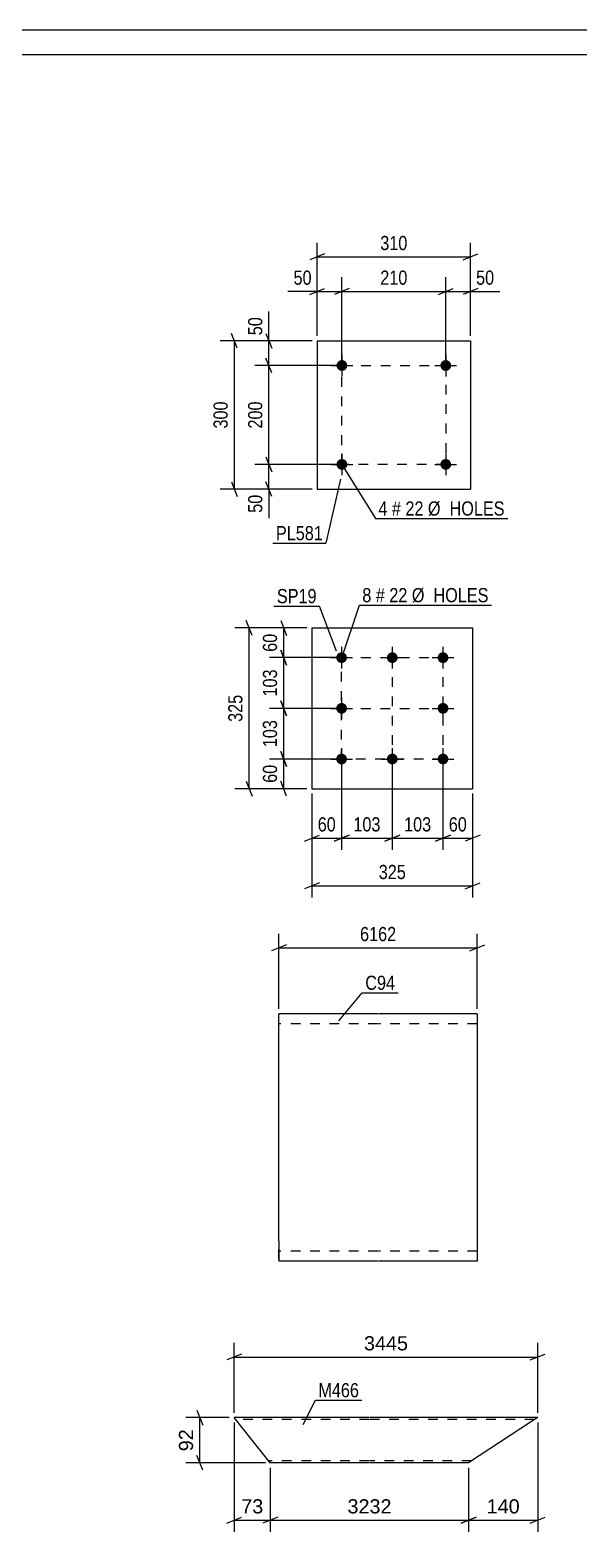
# Model space of a CAD drawing. Header units: millimetres. Extents: x 0 to 841, y 0 to 594.
# Drawn here: x 508.7 to 619.7, y 290.2 to 594 of the extents above; entities that cross this region are included whole.
import ezdxf

# ---------------------------------------------------------------- set-up
doc = ezdxf.new("R2010")
doc.units = ezdxf.units.MM
doc.linetypes.add('DXK_LINE_DOT2', pattern=[3.9198, 1.9599, -1.9599])
doc.styles.add('Arial', font='ARIAL.TTF', dxfattribs={"height": 0.2})
doc.styles.add('Arial Narrow', font='ARIALN.TTF', dxfattribs={"height": 0.2})

# ---------------------------------------------------------------- blocks, each defined once
blk = doc.blocks.new('Unknown-284933679-1134')
at = {"color": 5, "linetype": 'Continuous'}
for p, q in [((841, 594), (0, 594)), ((836, 589), (5, 589))]:
    blk.add_line(p, q, dxfattribs=at)
blk = doc.blocks.new('Part-284933679-17093 - 17092')
at = {"color": 2, "linetype": 'Continuous'}
for p, q in [((577.26, 313.35), (549.95, 313.35)), ((557.26, 304.2), (549.95, 313.35)), ((611.34, 313.35), (577.36, 313.35)), ((611.34, 313.35), (610.11, 312.55)), ((610.11, 312.55), (597.36, 304.2)), ((577.26, 304.2), (557.26, 304.2)), ((597.36, 304.2), (577.36, 304.2))]:
    blk.add_line(p, q, dxfattribs=at)
at = {"color": 7, "linetype": 'DXK_LINE_DOT2'}
for p, q in [((577.26, 312.95), (550.27, 312.95)), ((610.72, 312.95), (577.36, 312.95)), ((611.24, 313.29), (610.11, 312.55)), ((577.26, 304.6), (556.94, 304.6)), ((557.08, 304.43), (557.26, 304.2)), ((597.97, 304.6), (577.36, 304.6))]:
    blk.add_line(p, q, dxfattribs=at)
blk = doc.blocks.new('Bolt-284933679-14741 - 14739')
at = {"linetype": 'Continuous'}
for points in [[(571.68, 468.16, -1), (571.68, 465.96, -1)], [(581.93, 468.16, -1), (581.93, 465.96, -1)], [(592.18, 468.16, -1), (592.18, 465.96, -1)], [(571.68, 457.91, -1), (571.68, 455.71, -1)], [(592.18, 457.91, -1), (592.18, 455.71, -1)], [(571.68, 447.66, -1), (571.68, 445.46, -1)], [(581.93, 447.66, -1), (581.93, 445.46, -1)], [(592.18, 447.66, -1), (592.18, 445.46, -1)]]:
    blk.add_hatch(color=1, dxfattribs=at).paths.add_polyline_path(points)
at = {"color": 1, "linetype": 'Continuous'}
for p, q in [((571.68, 469.26), (571.68, 464.86)), ((581.93, 469.26), (581.93, 464.86)), ((592.18, 469.26), (592.18, 464.86)), ((569.48, 467.06), (573.88, 467.06)), ((579.73, 467.06), (584.13, 467.06)), ((589.98, 467.06), (594.38, 467.06)), ((571.68, 459.01), (571.68, 454.61)), ((592.18, 459.01), (592.18, 454.61)), ((569.48, 456.81), (573.88, 456.81)), ((589.98, 456.81), (594.38, 456.81)), ((569.48, 446.56), (573.88, 446.56)), ((571.68, 448.76), (571.68, 444.36)), ((579.73, 446.56), (584.13, 446.56)), ((581.93, 448.76), (581.93, 444.36)), ((589.98, 446.56), (594.38, 446.56)), ((592.18, 448.76), (592.18, 444.36))]:
    blk.add_line(p, q, dxfattribs=at)
blk = doc.blocks.new('Part-284933679-14740 - 14739')
at = {"color": 2, "linetype": 'Continuous'}
for p, q in [((565.68, 473.06), (565.68, 440.56)), ((565.68, 473.06), (598.18, 473.06)), ((598.18, 473.06), (598.18, 440.56)), ((565.68, 440.56), (598.18, 440.56))]:
    blk.add_line(p, q, dxfattribs=at)
blk = doc.blocks.new('Part-284933679-14852 - 14851')
at = {"color": 2, "linetype": 'Continuous'}
for p, q in [((566.74, 531.14), (566.74, 501.14)), ((566.74, 531.14), (597.74, 531.14)), ((597.74, 531.14), (597.74, 501.14)), ((566.74, 501.14), (597.74, 501.14))]:
    blk.add_line(p, q, dxfattribs=at)
blk = doc.blocks.new('Bolt-284933679-14853 - 14851')
at = {"linetype": 'Continuous'}
for points in [[(572.84, 506.15, -1), (570.64, 506.15, -1)], [(593.84, 506.15, -1), (591.64, 506.15, -1)]]:
    blk.add_hatch(color=1, dxfattribs=at).paths.add_polyline_path(points)
at = {"color": 1, "linetype": 'Continuous'}
for p, q in [((571.74, 508.35), (571.74, 503.95)), ((592.74, 508.35), (592.74, 503.95)), ((569.54, 506.15), (573.94, 506.15)), ((590.54, 506.15), (594.94, 506.15))]:
    blk.add_line(p, q, dxfattribs=at)
blk = doc.blocks.new('Bolt-284933679-14854 - 14851')
at = {"linetype": 'Continuous'}
for points in [[(572.84, 526.15, -1), (570.64, 526.15, -1)], [(593.84, 526.15, -1), (591.64, 526.15, -1)]]:
    blk.add_hatch(color=1, dxfattribs=at).paths.add_polyline_path(points)
at = {"color": 1, "linetype": 'Continuous'}
for p, q in [((569.54, 526.15), (573.94, 526.15)), ((571.74, 528.35), (571.74, 523.95)), ((590.54, 526.15), (594.94, 526.15)), ((592.74, 528.35), (592.74, 523.95))]:
    blk.add_line(p, q, dxfattribs=at)
blk = doc.blocks.new('Part-284933679-14877 - 14876')
at = {"color": 2, "linetype": 'Continuous'}
for p, q in [((579.02, 395.01), (559.02, 395.01)), ((559.02, 349.01), (559.02, 395.01)), ((599.12, 395.01), (579.12, 395.01)), ((599.12, 395.01), (599.12, 345.01)), ((559.02, 349.01), (559.02, 345.01)), ((579.02, 345.01), (559.02, 345.01)), ((599.12, 345.01), (579.12, 345.01))]:
    blk.add_line(p, q, dxfattribs=at)
at = {"color": 7, "linetype": 'DXK_LINE_DOT2'}
for p, q in [((579.02, 393.01), (559.02, 393.01)), ((599.12, 393.01), (579.12, 393.01)), ((559.02, 345.31), (559.02, 349.01)), ((579.02, 347.01), (559.02, 347.01)), ((599.12, 347.01), (579.12, 347.01))]:
    blk.add_line(p, q, dxfattribs=at)
blk = doc.blocks.new('Rectangle-284933679-16911 - 14739')
at = {"color": 1, "linetype": 'DXK_LINE_DOT2'}
blk.add_lwpolyline([(571.68, 467.06), (592.18, 467.06), (592.18, 446.56), (571.68, 446.56), (571.68, 467.06)], close=True, dxfattribs=at)
blk = doc.blocks.new('Rectangle-284933679-16935 - 14851')
at = {"color": 1, "linetype": 'DXK_LINE_DOT2'}
blk.add_lwpolyline([(571.74, 526.15), (592.74, 526.15), (592.74, 506.15), (571.74, 506.15), (571.74, 526.15)], close=True, dxfattribs=at)
blk = doc.blocks.new('Line-284933679-16921 - 14739')
at = {"color": 1, "linetype": 'DXK_LINE_DOT2'}
blk.add_line((571.68, 456.81), (592.18, 456.81), dxfattribs=at)
blk = doc.blocks.new('Line-284933679-16928 - 14739')
at = {"color": 1, "linetype": 'DXK_LINE_DOT2'}
blk.add_line((581.93, 467.06), (581.93, 446.56), dxfattribs=at)
blk = doc.blocks.new('StraightDimension-284933679-17213 - 17092')
at = {"color": 7, "linetype": 'Continuous'}
for p, q in [((548.95, 313.35), (540.15, 313.35)), ((542.4, 314.85), (543.6, 311.85)), ((543, 304.2), (543, 313.35)), ((556.26, 304.2), (540.15, 304.2)), ((543.6, 302.7), (542.4, 305.7))]:
    blk.add_line(p, q, dxfattribs=at)
at = {"color": 0}
blk.add_wipeout([(542.25, 311.6), (538.05, 311.6), (538.05, 305.95), (542.25, 305.95)], dxfattribs=at)
at = {"color": 3, "style": 'Arial'}
blk.add_text('92', height=2.865, rotation=90.0002, dxfattribs=at).set_placement((541.65, 306.55))
blk = doc.blocks.new('StraightDimension-284933679-17117 - 17092')
at = {"color": 7, "linetype": 'Continuous'}
for p, q in [((549.95, 314.35), (549.95, 328.46)), ((611.34, 314.35), (611.34, 328.46)), ((551.45, 326.21), (548.45, 325.01)), ((549.95, 325.61), (611.34, 325.61)), ((609.84, 325.01), (612.84, 326.21))]:
    blk.add_line(p, q, dxfattribs=at)
at = {"color": 0}
blk.add_wipeout([(585.69, 326.36), (585.69, 330.56), (575.6, 330.56), (575.6, 326.36)], dxfattribs=at)
at = {"color": 3, "style": 'Arial'}
blk.add_text('3445', height=2.865, dxfattribs=at).set_placement((576.2, 326.96))
blk = doc.blocks.new('StraightDimension-284933679-17128 - 17092')
at = {"color": 7, "linetype": 'Continuous'}
for p, q in [((611.34, 312.35), (611.34, 290.23)), ((597.36, 303.2), (597.36, 290.23)), ((598.86, 293.23), (595.86, 292.03)), ((597.36, 292.63), (611.34, 292.63)), ((609.84, 292.03), (612.84, 293.23))]:
    blk.add_line(p, q, dxfattribs=at)
at = {"color": 0}
blk.add_wipeout([(608.28, 293.38), (608.28, 297.58), (600.41, 297.58), (600.41, 293.38)], dxfattribs=at)
at = {"color": 3, "style": 'Arial'}
blk.add_text('140', height=2.865, dxfattribs=at).set_placement((601.01, 293.98))
blk = doc.blocks.new('StraightDimension-284933679-17129 - 17092')
at = {"color": 7, "linetype": 'Continuous'}
for p, q in [((557.26, 303.2), (557.26, 290.23)), ((597.36, 303.2), (597.36, 290.23)), ((558.76, 293.23), (555.76, 292.03)), ((557.26, 292.63), (597.36, 292.63)), ((595.86, 292.03), (598.86, 293.23))]:
    blk.add_line(p, q, dxfattribs=at)
at = {"color": 0}
blk.add_wipeout([(582.36, 293.38), (582.36, 297.58), (572.27, 297.58), (572.27, 293.38)], dxfattribs=at)
at = {"color": 3, "style": 'Arial'}
blk.add_text('3232', height=2.865, dxfattribs=at).set_placement((572.87, 293.98))
blk = doc.blocks.new('StraightDimension-284933679-17130 - 17092')
at = {"color": 7, "linetype": 'Continuous'}
for p, q in [((549.95, 312.35), (549.95, 290.23)), ((557.26, 303.2), (557.26, 290.23)), ((548.45, 292.03), (551.45, 293.23)), ((549.95, 292.63), (557.26, 292.63)), ((558.76, 293.23), (555.76, 292.03))]:
    blk.add_line(p, q, dxfattribs=at)
at = {"color": 0}
blk.add_wipeout([(556.43, 293.38), (556.43, 297.58), (550.79, 297.58), (550.79, 293.38)], dxfattribs=at)
at = {"color": 3, "style": 'Arial'}
blk.add_text('73', height=2.865, dxfattribs=at).set_placement((551.39, 293.98))
blk = doc.blocks.new('StraightDimension-284933679-15090 - 14739')
at = {"color": 7, "linetype": 'Continuous'}
for p, q in [((559.37, 474.56), (560.57, 471.56)), ((564.68, 473.06), (557.12, 473.06)), ((559.97, 467.06), (559.97, 473.06)), ((560.57, 465.56), (559.37, 468.56)), ((570.68, 467.06), (557.12, 467.06))]:
    blk.add_line(p, q, dxfattribs=at)
at = {"color": 0}
blk.add_wipeout([(559.22, 472.49), (555.02, 472.49), (555.02, 467.64), (559.22, 467.64)], dxfattribs=at)
at = {"color": 3, "style": 'Arial Narrow'}
blk.add_text('60', height=2.863, rotation=90.0002, dxfattribs=at).set_placement((558.62, 468.24))
blk = doc.blocks.new('StraightDimension-284933679-22097 - 14739')
at = {"color": 7, "linetype": 'Continuous'}
for p, q in [((571.68, 445.56), (571.68, 428.16)), ((581.93, 445.56), (581.93, 428.16)), ((570.18, 429.96), (573.18, 431.16)), ((571.68, 430.56), (581.93, 430.56)), ((583.43, 431.16), (580.43, 429.96))]:
    blk.add_line(p, q, dxfattribs=at)
at = {"color": 0}
blk.add_wipeout([(580.15, 431.31), (580.15, 435.51), (573.46, 435.51), (573.46, 431.31)], dxfattribs=at)
at = {"color": 3, "style": 'Arial Narrow'}
blk.add_text('103', height=2.863, dxfattribs=at).set_placement((574.06, 431.91))
blk = doc.blocks.new('StraightDimension-284933679-15093 - 14739')
at = {"color": 7, "linetype": 'Continuous'}
for p, q in [((570.68, 446.56), (557.12, 446.56)), ((559.37, 448.06), (560.57, 445.06)), ((559.97, 440.56), (559.97, 446.56)), ((564.68, 440.56), (557.12, 440.56)), ((560.57, 439.06), (559.37, 442.06))]:
    blk.add_line(p, q, dxfattribs=at)
at = {"color": 0}
blk.add_wipeout([(559.22, 445.99), (555.02, 445.99), (555.02, 441.14), (559.22, 441.14)], dxfattribs=at)
at = {"color": 3, "style": 'Arial Narrow'}
blk.add_text('60', height=2.863, rotation=90.0002, dxfattribs=at).set_placement((558.62, 441.74))
blk = doc.blocks.new('StraightDimension-284933679-15106 - 14739')
at = {"color": 7, "linetype": 'Continuous'}
for p, q in [((553.57, 471.56), (552.37, 474.56)), ((564.68, 473.06), (550.12, 473.06)), ((552.97, 440.56), (552.97, 473.06)), ((564.68, 440.56), (550.12, 440.56)), ((552.37, 442.06), (553.57, 439.06))]:
    blk.add_line(p, q, dxfattribs=at)
at = {"color": 0}
blk.add_wipeout([(552.22, 460.16), (548.02, 460.16), (548.02, 453.47), (552.22, 453.47)], dxfattribs=at)
at = {"color": 3, "style": 'Arial Narrow'}
blk.add_text('325', height=2.863, rotation=90.0002, dxfattribs=at).set_placement((551.62, 454.07))
blk = doc.blocks.new('StraightDimension-284933679-15110 - 14739')
at = {"color": 7, "linetype": 'Continuous'}
for p, q in [((592.18, 445.56), (592.18, 428.16)), ((598.18, 439.56), (598.18, 428.16)), ((590.68, 429.96), (593.68, 431.16)), ((592.18, 430.56), (598.18, 430.56)), ((599.68, 431.16), (596.68, 429.96))]:
    blk.add_line(p, q, dxfattribs=at)
at = {"color": 0}
blk.add_wipeout([(597.61, 431.31), (597.61, 435.51), (592.75, 435.51), (592.75, 431.31)], dxfattribs=at)
at = {"color": 3, "style": 'Arial Narrow'}
blk.add_text('60', height=2.863, dxfattribs=at).set_placement((593.35, 431.91))
blk = doc.blocks.new('StraightDimension-284933679-15113 - 14739')
at = {"color": 7, "linetype": 'Continuous'}
for p, q in [((571.68, 445.56), (571.68, 428.16)), ((565.68, 439.56), (565.68, 428.16)), ((564.18, 429.96), (567.18, 431.16)), ((565.68, 430.56), (571.68, 430.56)), ((573.18, 431.16), (570.18, 429.96))]:
    blk.add_line(p, q, dxfattribs=at)
at = {"color": 0}
blk.add_wipeout([(571.11, 431.31), (571.11, 435.51), (566.25, 435.51), (566.25, 431.31)], dxfattribs=at)
at = {"color": 3, "style": 'Arial Narrow'}
blk.add_text('60', height=2.863, dxfattribs=at).set_placement((566.85, 431.91))
blk = doc.blocks.new('StraightDimension-284933679-15126 - 14739')
at = {"color": 7, "linetype": 'Continuous'}
for p, q in [((565.68, 439.56), (565.68, 418.53)), ((598.18, 439.56), (598.18, 418.53)), ((567.18, 421.53), (564.18, 420.33)), ((565.68, 420.93), (598.18, 420.93)), ((596.68, 420.33), (599.68, 421.53))]:
    blk.add_line(p, q, dxfattribs=at)
at = {"color": 0}
blk.add_wipeout([(585.27, 421.68), (585.27, 425.88), (578.59, 425.88), (578.59, 421.68)], dxfattribs=at)
at = {"color": 3, "style": 'Arial Narrow'}
blk.add_text('325', height=2.863, dxfattribs=at).set_placement((579.19, 422.28))
blk = doc.blocks.new('StraightDimension-284933679-22093 - 14739')
at = {"color": 7, "linetype": 'Continuous'}
for p, q in [((570.68, 456.81), (557.12, 456.81)), ((559.37, 458.31), (560.57, 455.31)), ((559.97, 446.56), (559.97, 456.81)), ((570.68, 446.56), (557.12, 446.56)), ((560.57, 445.06), (559.37, 448.06))]:
    blk.add_line(p, q, dxfattribs=at)
at = {"color": 0}
blk.add_wipeout([(559.22, 455.03), (555.02, 455.03), (555.02, 448.35), (559.22, 448.35)], dxfattribs=at)
at = {"color": 3, "style": 'Arial Narrow'}
blk.add_text('103', height=2.863, rotation=90.0002, dxfattribs=at).set_placement((558.62, 448.95))
blk = doc.blocks.new('StraightDimension-284933679-22095 - 14739')
at = {"color": 7, "linetype": 'Continuous'}
for p, q in [((559.37, 468.56), (560.57, 465.56)), ((570.68, 467.06), (557.12, 467.06)), ((559.97, 456.81), (559.97, 467.06)), ((570.68, 456.81), (557.12, 456.81)), ((560.57, 455.31), (559.37, 458.31))]:
    blk.add_line(p, q, dxfattribs=at)
at = {"color": 0}
blk.add_wipeout([(559.22, 465.28), (555.02, 465.28), (555.02, 458.6), (559.22, 458.6)], dxfattribs=at)
at = {"color": 3, "style": 'Arial Narrow'}
blk.add_text('103', height=2.863, rotation=90.0002, dxfattribs=at).set_placement((558.62, 459.2))
blk = doc.blocks.new('StraightDimension-284933679-22099 - 14739')
at = {"color": 7, "linetype": 'Continuous'}
for p, q in [((581.93, 445.56), (581.93, 428.16)), ((592.18, 445.56), (592.18, 428.16)), ((580.43, 429.96), (583.43, 431.16)), ((581.93, 430.56), (592.18, 430.56)), ((593.68, 431.16), (590.68, 429.96))]:
    blk.add_line(p, q, dxfattribs=at)
at = {"color": 0}
blk.add_wipeout([(590.4, 431.31), (590.4, 435.51), (583.71, 435.51), (583.71, 431.31)], dxfattribs=at)
at = {"color": 3, "style": 'Arial Narrow'}
blk.add_text('103', height=2.863, dxfattribs=at).set_placement((584.31, 431.91))
blk = doc.blocks.new('StraightDimension-284933679-15267 - 14851')
at = {"color": 7, "linetype": 'Continuous'}
for p, q in [((570.74, 526.15), (554.14, 526.15)), ((557.59, 524.65), (556.39, 527.65)), ((556.99, 506.15), (556.99, 526.15)), ((556.39, 507.65), (557.59, 504.65)), ((570.74, 506.15), (554.14, 506.15))]:
    blk.add_line(p, q, dxfattribs=at)
at = {"color": 0}
blk.add_wipeout([(556.24, 519.49), (552.04, 519.49), (552.04, 512.8), (556.24, 512.8)], dxfattribs=at)
at = {"color": 3, "style": 'Arial Narrow'}
blk.add_text('200', height=2.863, rotation=90.0002, dxfattribs=at).set_placement((555.64, 513.4))
blk = doc.blocks.new('StraightDimension-284933679-16861 - 14851')
at = {"color": 7, "linetype": 'Continuous'}
for p, q in [((571.74, 527.15), (571.74, 543.99)), ((592.74, 527.15), (592.74, 543.99)), ((573.24, 541.74), (570.24, 540.54)), ((571.74, 541.14), (592.74, 541.14)), ((591.24, 540.54), (594.24, 541.74))]:
    blk.add_line(p, q, dxfattribs=at)
at = {"color": 0}
blk.add_wipeout([(585.58, 541.89), (585.58, 546.09), (578.9, 546.09), (578.9, 541.89)], dxfattribs=at)
at = {"color": 3, "style": 'Arial Narrow'}
blk.add_text('210', height=2.863, dxfattribs=at).set_placement((579.5, 542.49))
blk = doc.blocks.new('StraightDimension-284933679-16860 - 14851')
at = {"color": 7, "linetype": 'Continuous'}
for p, q in [((592.74, 527.15), (592.74, 543.99)), ((597.74, 532.14), (597.74, 543.99)), ((591.24, 540.54), (594.24, 541.74)), ((592.74, 541.14), (597.74, 541.14)), ((599.24, 541.74), (596.24, 540.54))]:
    blk.add_line(p, q, dxfattribs=at)
at = {"color": 0}
blk.add_wipeout([(603.12, 541.89), (603.12, 546.09), (598.27, 546.09), (598.27, 541.89)], dxfattribs=at)
at = {"color": 7, "linetype": 'Continuous'}
blk.add_line((597.74, 541.14), (603.65, 541.14), dxfattribs=at)
blk.add_line((597.74, 541.14), (603.65, 541.14), dxfattribs=at)
at = {"color": 3, "style": 'Arial Narrow'}
blk.add_text('50', height=2.863, dxfattribs=at).set_placement((598.87, 542.49))
blk = doc.blocks.new('StraightDimension-284933679-15266 - 14851')
at = {"color": 7, "linetype": 'Continuous'}
for p, q in [((556.39, 532.64), (557.59, 529.64)), ((565.74, 531.14), (554.14, 531.14)), ((556.99, 526.15), (556.99, 531.14)), ((570.74, 526.15), (554.14, 526.15)), ((557.59, 524.65), (556.39, 527.65))]:
    blk.add_line(p, q, dxfattribs=at)
at = {"color": 0}
blk.add_wipeout([(556.24, 536.53), (552.04, 536.53), (552.04, 531.67), (556.24, 531.67)], dxfattribs=at)
at = {"color": 7, "linetype": 'Continuous'}
blk.add_line((556.99, 531.14), (556.99, 537.05), dxfattribs=at)
blk.add_line((556.99, 531.14), (556.99, 537.05), dxfattribs=at)
at = {"color": 3, "style": 'Arial Narrow'}
blk.add_text('50', height=2.863, rotation=90.0002, dxfattribs=at).set_placement((555.64, 532.27))
blk = doc.blocks.new('StraightDimension-284933679-15268 - 14851')
at = {"color": 7, "linetype": 'Continuous'}
for p, q in [((556.39, 507.65), (557.59, 504.65)), ((570.74, 506.15), (554.14, 506.15)), ((556.99, 501.14), (556.99, 506.15)), ((557.59, 499.64), (556.39, 502.64)), ((565.74, 501.14), (554.14, 501.14))]:
    blk.add_line(p, q, dxfattribs=at)
at = {"color": 0}
blk.add_wipeout([(556.24, 500.62), (552.04, 500.62), (552.04, 495.76), (556.24, 495.76)], dxfattribs=at)
at = {"color": 7, "linetype": 'Continuous'}
blk.add_line((556.99, 501.14), (556.99, 495.24), dxfattribs=at)
blk.add_line((556.99, 501.14), (556.99, 495.24), dxfattribs=at)
at = {"color": 3, "style": 'Arial Narrow'}
blk.add_text('50', height=2.863, rotation=90.0002, dxfattribs=at).set_placement((555.64, 496.36))
blk = doc.blocks.new('StraightDimension-284933679-15278 - 14851')
at = {"color": 7, "linetype": 'Continuous'}
for p, q in [((550.59, 529.64), (549.39, 532.64)), ((565.74, 531.14), (547.14, 531.14)), ((549.99, 501.14), (549.99, 531.14)), ((549.39, 502.64), (550.59, 499.64)), ((565.74, 501.14), (547.14, 501.14))]:
    blk.add_line(p, q, dxfattribs=at)
at = {"color": 0}
blk.add_wipeout([(549.24, 519.49), (545.04, 519.49), (545.04, 512.8), (549.24, 512.8)], dxfattribs=at)
at = {"color": 3, "style": 'Arial Narrow'}
blk.add_text('300', height=2.863, rotation=90.0002, dxfattribs=at).set_placement((548.64, 513.4))
blk = doc.blocks.new('StraightDimension-284933679-15298 - 14851')
at = {"color": 7, "linetype": 'Continuous'}
for p, q in [((566.74, 532.14), (566.74, 550.99)), ((597.74, 532.14), (597.74, 550.99)), ((568.24, 548.74), (565.24, 547.54)), ((566.74, 548.14), (597.74, 548.14)), ((596.24, 547.54), (599.24, 548.74))]:
    blk.add_line(p, q, dxfattribs=at)
at = {"color": 0}
blk.add_wipeout([(585.58, 548.89), (585.58, 553.09), (578.9, 553.09), (578.9, 548.89)], dxfattribs=at)
at = {"color": 3, "style": 'Arial Narrow'}
blk.add_text('310', height=2.863, dxfattribs=at).set_placement((579.5, 549.49))
blk = doc.blocks.new('StraightDimension-284933679-16862 - 14851')
at = {"color": 7, "linetype": 'Continuous'}
for p, q in [((566.74, 532.14), (566.74, 543.99)), ((571.74, 527.15), (571.74, 543.99)), ((565.24, 540.54), (568.24, 541.74)), ((566.74, 541.14), (571.74, 541.14)), ((573.24, 541.74), (570.24, 540.54))]:
    blk.add_line(p, q, dxfattribs=at)
at = {"color": 0}
blk.add_wipeout([(566.22, 541.89), (566.22, 546.09), (561.36, 546.09), (561.36, 541.89)], dxfattribs=at)
at = {"color": 7, "linetype": 'Continuous'}
blk.add_line((566.74, 541.14), (560.84, 541.14), dxfattribs=at)
blk.add_line((566.74, 541.14), (560.84, 541.14), dxfattribs=at)
at = {"color": 3, "style": 'Arial Narrow'}
blk.add_text('50', height=2.863, dxfattribs=at).set_placement((561.96, 542.49))
blk = doc.blocks.new('StraightDimension-284933679-15318 - 14876')
at = {"color": 7, "linetype": 'Continuous'}
for p, q in [((559.02, 396.01), (559.02, 411.23)), ((599.12, 396.01), (599.12, 411.23)), ((560.52, 408.98), (557.52, 407.78)), ((559.02, 408.38), (599.12, 408.38)), ((597.62, 407.78), (600.62, 408.98))]:
    blk.add_line(p, q, dxfattribs=at)
at = {"color": 0}
blk.add_wipeout([(583.33, 409.13), (583.33, 413.33), (574.81, 413.33), (574.81, 409.13)], dxfattribs=at)
at = {"color": 3, "style": 'Arial Narrow'}
blk.add_text('6162', height=2.863, dxfattribs=at).set_placement((575.41, 409.73))
blk = doc.blocks.new('Mark-284933679-17237 - 17092')
at = {"color": 0}
blk.add_wipeout([(575.2, 317.47), (575.2, 320.47), (566.98, 320.47), (566.98, 317.47)], dxfattribs=at)
blk.add_wipeout([(575.2, 317.47), (575.2, 320.47), (566.98, 320.47), (566.98, 317.47)], dxfattribs=at)
at = {"color": 30, "linetype": 'Continuous'}
for p, q in [((563.93, 311.99), (566.38, 316.87)), ((566.38, 316.87), (575.8, 316.87))]:
    blk.add_line(p, q, dxfattribs=at)
at = {"color": 3, "style": 'Arial Narrow'}
blk.add_text('M466', height=2.863, dxfattribs=at).set_placement((566.98, 317.47))
blk = doc.blocks.new('Mark-284933679-15448 - 14739')
at = {"color": 0}
blk.add_wipeout([(566.63, 478.08), (566.63, 481.08), (558.59, 481.08), (558.59, 478.08)], dxfattribs=at)
blk.add_wipeout([(566.63, 478.08), (566.63, 481.08), (558.59, 481.08), (558.59, 478.08)], dxfattribs=at)
at = {"color": 30, "linetype": 'Continuous'}
for p in [(557.99, 477.48), (570.66, 468.34)]:
    blk.add_line(p, (567.23, 477.48), dxfattribs=at)
at = {"color": 3, "style": 'Arial Narrow'}
blk.add_text('SP19', height=2.863, dxfattribs=at).set_placement((558.59, 478.08))
blk = doc.blocks.new('Mark-284933679-15451 - 14739')
at = {"color": 0}
blk.add_wipeout([(577.7, 478.27), (577.7, 481.27), (575.87, 481.27), (575.87, 478.27)], dxfattribs=at)
blk.add_wipeout([(577.7, 478.27), (577.7, 481.27), (575.87, 481.27), (575.87, 478.27)], dxfattribs=at)
at = {"color": 7, "linetype": 'Continuous'}
blk.add_line((571.65, 466.82), (575.27, 477.67), dxfattribs=at)
at = {"color": 0}
blk.add_wipeout([(580.43, 478.27), (580.43, 481.27), (578.6, 481.27), (578.6, 478.27)], dxfattribs=at)
blk.add_wipeout([(580.43, 478.27), (580.43, 481.27), (578.6, 481.27), (578.6, 478.27)], dxfattribs=at)
at = {"color": 3, "style": 'Arial Narrow'}
blk.add_text('8', height=2.86, dxfattribs=at).set_placement((575.87, 478.27))
at = {"color": 0}
blk.add_wipeout([(584.98, 478.27), (584.98, 481.27), (581.33, 481.27), (581.33, 478.27)], dxfattribs=at)
blk.add_wipeout([(584.98, 478.27), (584.98, 481.27), (581.33, 481.27), (581.33, 478.27)], dxfattribs=at)
at = {"color": 3, "style": 'Arial Narrow'}
blk.add_text('#', height=2.86, dxfattribs=at).set_placement((578.6, 478.27))
at = {"color": 0}
blk.add_wipeout([(601.41, 478.27), (601.41, 481.27), (585.88, 481.27), (585.88, 478.27)], dxfattribs=at)
blk.add_wipeout([(601.41, 478.27), (601.41, 481.27), (585.88, 481.27), (585.88, 478.27)], dxfattribs=at)
at = {"color": 7, "linetype": 'Continuous'}
blk.add_line((575.27, 477.67), (602.01, 477.67), dxfattribs=at)
at = {"color": 3, "style": 'Arial Narrow'}
for s, p in [('22', (581.33, 478.27)), ('Ø  HOLES', (585.88, 478.27))]:
    blk.add_text(s, height=2.863, dxfattribs=at).set_placement(p)
blk = doc.blocks.new('MarkSet-284933679-16777 - 14851')
at = {"color": 0}
blk.add_wipeout([(580.95, 495.8), (580.95, 498.8), (579.12, 498.8), (579.12, 495.8)], dxfattribs=at)
blk.add_wipeout([(580.95, 495.8), (580.95, 498.8), (579.12, 498.8), (579.12, 495.8)], dxfattribs=at)
at = {"color": 7, "linetype": 'Continuous'}
blk.add_line((571.74, 506.15), (578.52, 495.2), dxfattribs=at)
at = {"color": 0}
blk.add_wipeout([(583.68, 495.8), (583.68, 498.8), (581.85, 498.8), (581.85, 495.8)], dxfattribs=at)
blk.add_wipeout([(583.68, 495.8), (583.68, 498.8), (581.85, 498.8), (581.85, 495.8)], dxfattribs=at)
at = {"color": 3, "style": 'Arial Narrow'}
blk.add_text('4', height=2.86, dxfattribs=at).set_placement((579.12, 495.8))
at = {"color": 0}
blk.add_wipeout([(588.23, 495.8), (588.23, 498.8), (584.58, 498.8), (584.58, 495.8)], dxfattribs=at)
blk.add_wipeout([(588.23, 495.8), (588.23, 498.8), (584.58, 498.8), (584.58, 495.8)], dxfattribs=at)
at = {"color": 3, "style": 'Arial Narrow'}
blk.add_text('#', height=2.86, dxfattribs=at).set_placement((581.85, 495.8))
at = {"color": 0}
blk.add_wipeout([(604.66, 495.8), (604.66, 498.8), (589.13, 498.8), (589.13, 495.8)], dxfattribs=at)
blk.add_wipeout([(604.66, 495.8), (604.66, 498.8), (589.13, 498.8), (589.13, 495.8)], dxfattribs=at)
at = {"color": 7, "linetype": 'Continuous'}
blk.add_line((578.52, 495.2), (605.26, 495.2), dxfattribs=at)
at = {"color": 3, "style": 'Arial Narrow'}
for s, p in [('22', (584.58, 495.8)), ('Ø  HOLES', (589.13, 495.8))]:
    blk.add_text(s, height=2.863, dxfattribs=at).set_placement(p)
blk = doc.blocks.new('Mark-284933679-15481 - 14851')
at = {"color": 0}
blk.add_wipeout([(567.91, 490.81), (567.91, 493.81), (558.4, 493.81), (558.4, 490.81)], dxfattribs=at)
blk.add_wipeout([(567.91, 490.81), (567.91, 493.81), (558.4, 493.81), (558.4, 490.81)], dxfattribs=at)
at = {"color": 30, "linetype": 'Continuous'}
for p in [(571.47, 503.14), (557.8, 490.21)]:
    blk.add_line(p, (568.51, 490.21), dxfattribs=at)
at = {"color": 3, "style": 'Arial Narrow'}
blk.add_text('PL581', height=2.863, dxfattribs=at).set_placement((558.4, 490.81))
blk = doc.blocks.new('Mark-284933679-15492 - 14876')
at = {"color": 0}
blk.add_wipeout([(582.5, 399.87), (582.5, 402.87), (576.47, 402.87), (576.47, 399.87)], dxfattribs=at)
blk.add_wipeout([(582.5, 399.87), (582.5, 402.87), (576.47, 402.87), (576.47, 399.87)], dxfattribs=at)
at = {"color": 30, "linetype": 'Continuous'}
for p, q in [((571.14, 393.64), (575.87, 399.27)), ((575.87, 399.27), (583.1, 399.27))]:
    blk.add_line(p, q, dxfattribs=at)
at = {"color": 3, "style": 'Arial Narrow'}
blk.add_text('C94', height=2.863, dxfattribs=at).set_placement((576.47, 399.87))

msp = doc.modelspace()

# ---------------------------------------------------------------- block references
for name in ['Unknown-284933679-1134', 'Part-284933679-14852 - 14851', 'Bolt-284933679-14854 - 14851', 'Rectangle-284933679-16935 - 14851', 'Bolt-284933679-14853 - 14851', 'Part-284933679-14740 - 14739', 'Bolt-284933679-14741 - 14739', 'Rectangle-284933679-16911 - 14739', 'Line-284933679-16928 - 14739', 'Line-284933679-16921 - 14739', 'Part-284933679-14877 - 14876', 'Part-284933679-17093 - 17092']:
    msp.add_blockref(name, (0, 0))

# ---------------------------------------------------------------- next in the draw order: block references
for name in ['StraightDimension-284933679-15267 - 14851', 'StraightDimension-284933679-15090 - 14739', 'StraightDimension-284933679-22097 - 14739', 'StraightDimension-284933679-15110 - 14739', 'StraightDimension-284933679-15318 - 14876', 'StraightDimension-284933679-17213 - 17092', 'StraightDimension-284933679-17128 - 17092']:
    msp.add_blockref(name, (0, 0))

# ---------------------------------------------------------------- next in the draw order: block references
for name in ['StraightDimension-284933679-16861 - 14851', 'StraightDimension-284933679-15268 - 14851', 'StraightDimension-284933679-15093 - 14739', 'Mark-284933679-15492 - 14876', 'StraightDimension-284933679-17117 - 17092', 'StraightDimension-284933679-17129 - 17092']:
    msp.add_blockref(name, (0, 0))

# ---------------------------------------------------------------- next in the draw order: block references
for name in ['StraightDimension-284933679-16860 - 14851', 'StraightDimension-284933679-15266 - 14851', 'MarkSet-284933679-16777 - 14851', 'StraightDimension-284933679-15106 - 14739', 'Mark-284933679-17237 - 17092', 'StraightDimension-284933679-17130 - 17092']:
    msp.add_blockref(name, (0, 0))

# ---------------------------------------------------------------- next in the draw order: block references
for name in ['StraightDimension-284933679-15278 - 14851', 'StraightDimension-284933679-15113 - 14739']:
    msp.add_blockref(name, (0, 0))

# ---------------------------------------------------------------- next in the draw order: block references
for name in ['StraightDimension-284933679-15298 - 14851', 'Mark-284933679-15481 - 14851', 'StraightDimension-284933679-22093 - 14739', 'StraightDimension-284933679-15126 - 14739']:
    msp.add_blockref(name, (0, 0))

# ---------------------------------------------------------------- next in the draw order: block references
for name in ['StraightDimension-284933679-16862 - 14851', 'StraightDimension-284933679-22095 - 14739', 'StraightDimension-284933679-22099 - 14739']:
    msp.add_blockref(name, (0, 0))

# ---------------------------------------------------------------- next in the draw order: block references
msp.add_blockref('Mark-284933679-15448 - 14739', (0, 0))

# ---------------------------------------------------------------- next in the draw order: block references
msp.add_blockref('Mark-284933679-15451 - 14739', (0, 0))

doc.saveas('drawing.dxf')
